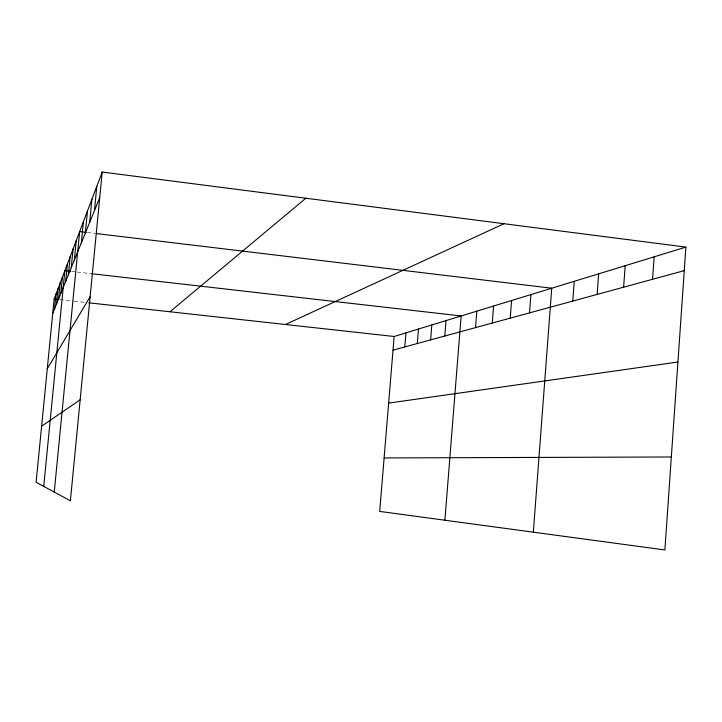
<?xml version="1.0" encoding="UTF-8"?>
<svg xmlns="http://www.w3.org/2000/svg" width="722" height="722" viewBox="0 0 722 722"><rect width="100%" height="100%" fill="white"/><g stroke="black" fill="none" stroke-linecap="round" stroke-linejoin="round"><path stroke-width="0.54" stroke-dasharray="3.61 2.71" d="M59.718 299.612L73.093 301.083M74.213 301.209L85.358 302.437M71.577 271.418L76.045 271.932M77.164 272.059L91.694 273.719M87.389 232.493L95.105 233.423"/><path stroke-width="1.08" d="M685.9 247.105L664.881 549.947L379.7 511.42L394.14 336.488L685.9 247.105L102.199 172.053L54.141 298.998L36.1 482.269L70.386 500.797L102.199 172.053M652.553 279.288L654.15 256.824M623.627 287.185L625.18 265.705M572.781 301.074L574.252 281.309M597.139 294.423L598.646 273.837M529.524 312.879L530.923 294.576M533.332 532.177L551.743 288.204L96.206 233.549M492.278 323.05L493.604 306.011M510.228 318.149L511.591 300.505M444.887 520.228L461.141 315.956L91.694 273.719M475.527 327.626L476.827 311.155M417.316 343.519L418.498 329.024M430.61 339.882L431.819 324.945M444.77 336.019L446.006 320.595M404.807 346.93L405.963 332.86M54.565 308.781L56.018 294.025M56.524 303.971L58.022 288.746M58.608 298.836L60.152 283.114M60.838 293.349L62.435 277.095M43.717 486.384L64.872 270.651L70.458 271.291M65.702 281.363L67.408 263.945M68.364 274.802L70.133 256.752M71.234 267.736L73.066 249M74.33 260.11L76.234 240.634M54.249 492.079L79.664 231.572L86.279 232.367M81.333 242.872L83.391 221.726M85.304 233.08L87.461 210.986M89.663 222.367L91.911 199.236M94.447 210.58L96.802 186.321M52.733 313.303L99.726 197.566M47.273 368.771L90.133 296.697M169.968 311.769L305.848 198.234M41.614 426.215L80.16 399.789M285.515 324.503L504.001 223.712M393.012 350.152L684.266 270.633M388.644 403.102L677.922 362.02M384.113 457.938L671.334 456.981M54.141 298.998L58.599 299.486M88.707 302.807L394.14 336.488"/></g></svg>
